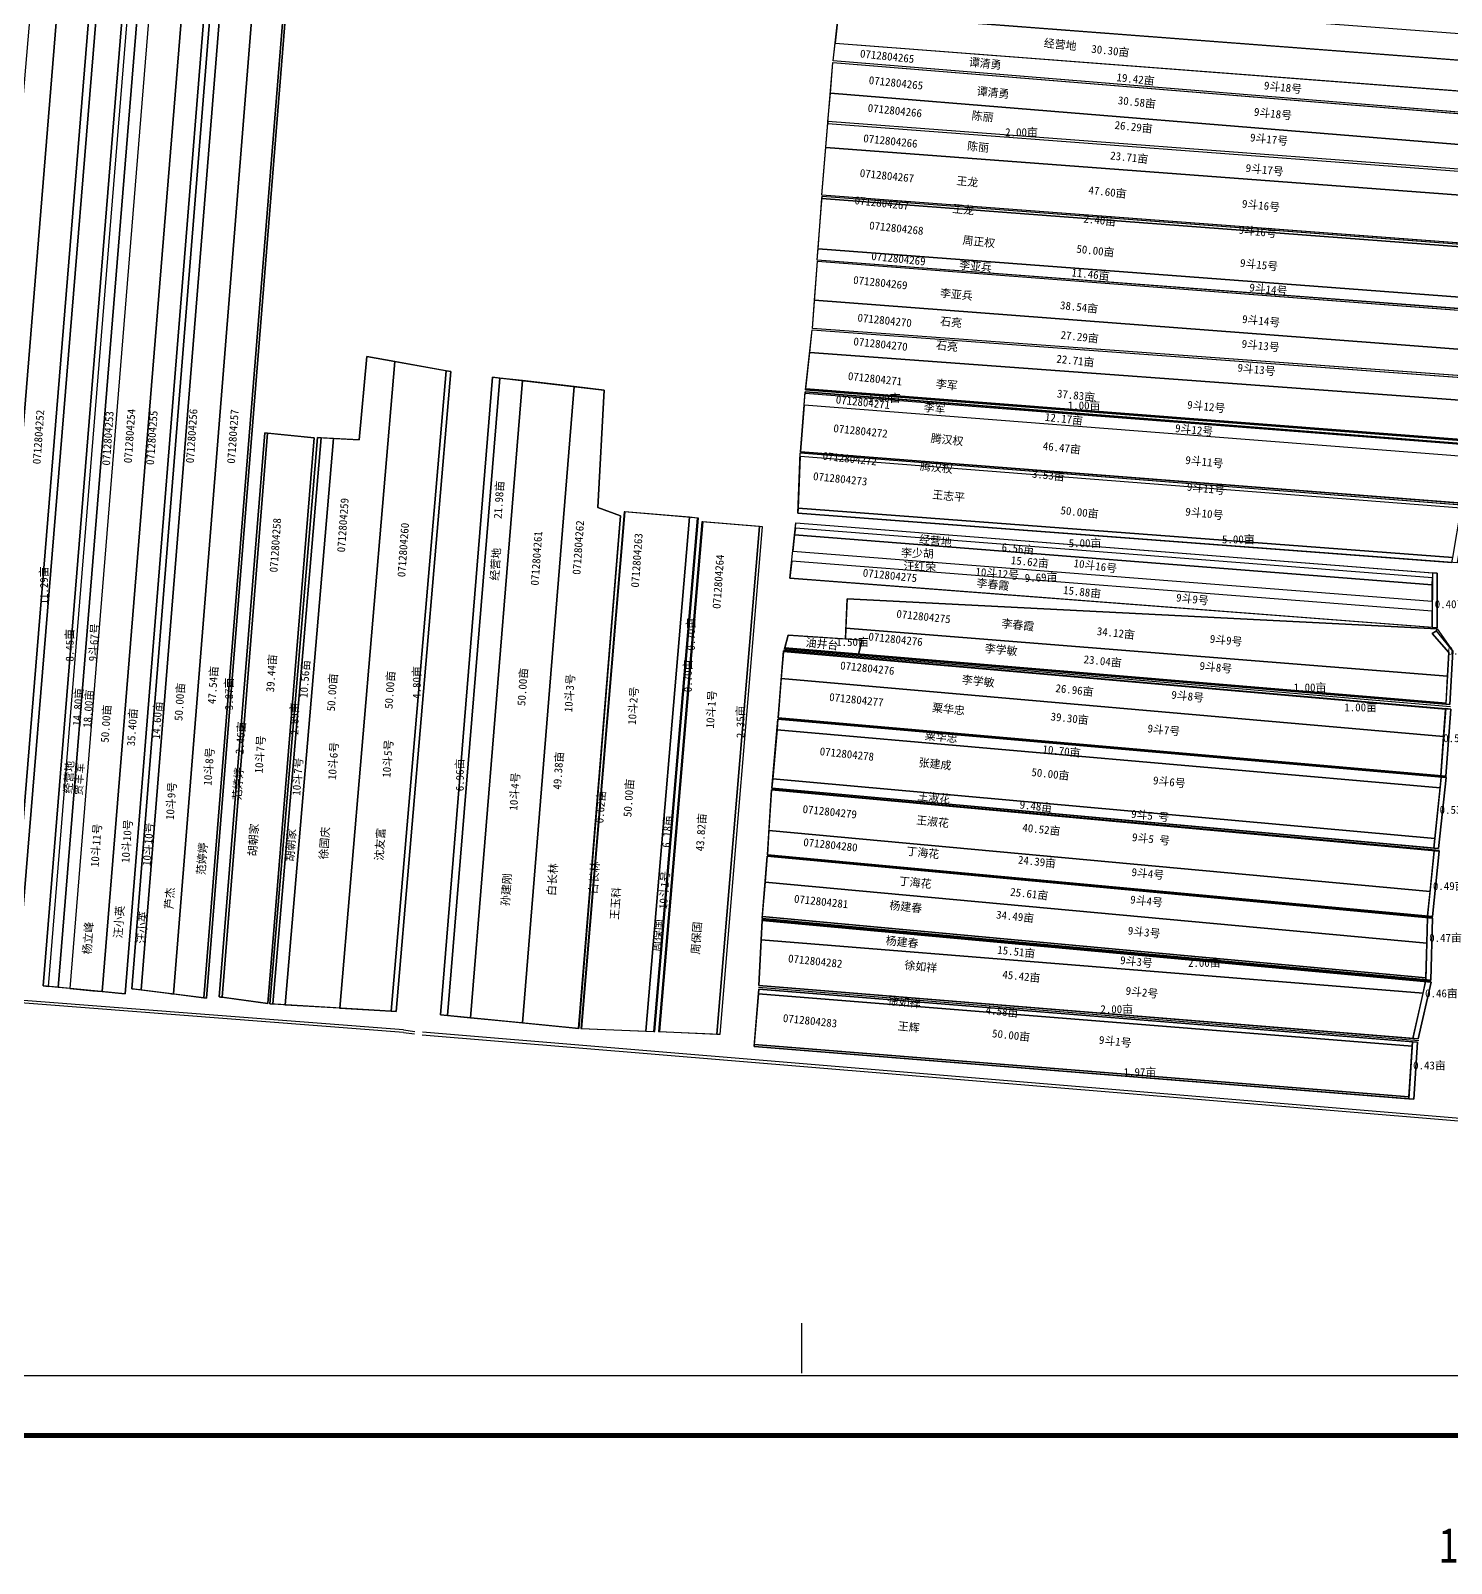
# Model space of a CAD drawing. Extents: x 548008 to 28551814, y 4990738 to 4997387.
# Drawn here: x 549229 to 550650, y 4990793 to 4992325 of the extents above; entities that cross this region are included whole.
import ezdxf
from ezdxf.enums import TextEntityAlignment as Align

# ---------------------------------------------------------------- set-up
doc = ezdxf.new("R2010")
doc.units = 0
doc.header["$LTSCALE"] = 10
for name, color, linetype in [('2019-4-4', 7, 'CONTINUOUS'), ('2021新职工', 3, 'CONTINUOUS'), ('2022年', 3, 'CONTINUOUS'), ('3.23分地', 7, 'CONTINUOUS'), ('TK', 7, 'CONTINUOUS'), ('出水桩', 5, 'CONTINUOUS'), ('地块名称', 6, 'CONTINUOUS'), ('地籍号', 7, 'CONTINUOUS'), ('扣减面积', 3, 'CONTINUOUS'), ('权利人', 10, 'CONTINUOUS'), ('林带', 3, 'CONTINUOUS'), ('油田占地', 4, 'CONTINUOUS'), ('测地框', 1, 'CONTINUOUS'), ('经营地', 5, 'CONTINUOUS'), ('经营地面积', 5, 'CONTINUOUS'), ('路', 4, 'CONTINUOUS'), ('身份地块', 1, 'CONTINUOUS'), ('身份地面积', 1, 'CONTINUOUS')]:
    doc.layers.add(name, color=color, linetype=linetype)
doc.styles.add('宋体', font='')
doc.styles.get('宋体').set_extended_font_data('SimSun')

msp = doc.modelspace()

# ---------------------------------------------------------------- linework, layer by layer
at = {"layer": '2019-4-4', "color": 3, "linetype": 'Continuous', "elevation": 281.7, "flags": 128}
msp.add_lwpolyline([(550012.9, 4992055.9), (550673.8, 4992005.5), (550673.6, 4991979.1), (550010.7, 4992027.5)], close=True, dxfattribs=at)
at = {"layer": '2019-4-4', "color": 3, "linetype": 'Continuous', "flags": 128}
msp.add_lwpolyline([(550673.4, 4991977.5), (550671.5, 4991954.8), (550008, 4992003.5), (550010.5, 4992026.2)], close=True, dxfattribs=at)
at = {"layer": '2021新职工', "color": 1, "linetype": 'Continuous', "flags": 128}
for points in [[(549485, 4992386.5), (549454.2, 4992389.3), (549371.8, 4991362.3), (549402.2, 4991358.4)], [(550667.5, 4991911.2), (550665.9, 4991899.1), (550002.4, 4991950.7), (550003.3, 4991962.9)], [(549465.9, 4991922.8), (549463, 4991923.1), (549417.5, 4991359.3), (549418.7, 4991359.2), (549420.4, 4991359)]]:
    msp.add_lwpolyline(points, close=True, dxfattribs=at)
at = {"layer": '2021新职工', "color": 1, "linetype": 'Continuous', "elevation": 281.6, "flags": 128}
msp.add_lwpolyline([(550008, 4992003.5), (550671.5, 4991954.8), (550668.1, 4991915.9), (550004, 4991967)], close=True, dxfattribs=at)
at = {"layer": '2022年', "color": 4, "linetype": 'Continuous', "flags": 128}
for points in [[(549772.6, 4991969.3), (549720.8, 4991975.3), (549668.8, 4991338.6), (549704, 4991335.1), (549720.8, 4991333.4)], [(549887.7, 4991838.7), (549823.1, 4991844.1), (549779.9, 4991327.9), (549844.1, 4991325.2)]]:
    msp.add_lwpolyline(points, close=True, dxfattribs=at)
at = {"layer": '3.23分地', "color": 1, "linetype": 'Continuous', "flags": 128}
msp.add_lwpolyline([(549992.9, 4991821.1), (549991.1, 4991804.9), (550630.4, 4991754.9), (550630.5, 4991771.2)], close=True, dxfattribs=at)
at = {"layer": 'TK', "linetype": 'Continuous'}
msp.add_line((550000, 4990983.3), (550000, 4991033.3), dxfattribs=at)
at = {"layer": 'TK', "linetype": 'Continuous', "const_width": 5, "flags": 128}
msp.add_lwpolyline([(548084, 4990921), (553324, 4990921), (553324, 4997161), (548084, 4997161)], close=True, dxfattribs=at)
at = {"layer": 'TK', "linetype": 'Continuous', "flags": 128}
msp.add_lwpolyline([(548204, 4990980.9), (553204, 4990980.9), (553204, 4997041), (548204, 4997041)], close=True, dxfattribs=at)
at = {"layer": '出水桩', "color": 2, "linetype": 'Continuous', "flags": 128}
for points in [[(549487.4, 4992386.3), (549485, 4992386.5), (549402.2, 4991358.4), (549404.7, 4991358)], [(550026.2, 4992234.2), (550026.1, 4992232.2), (550687.5, 4992182.5), (550687.6, 4992184.5)], [(550003.4, 4991964.3), (550003.3, 4991962.9), (550667.5, 4991911.2), (550667.5, 4991911.7)], [(550004, 4991967), (550003.9, 4991966), (550668, 4991914.9), (550668.1, 4991915.9)], [(549519.5, 4991918.2), (549515.9, 4991918.4), (549468.1, 4991352.6), (549471.2, 4991352.4)], [(549896.6, 4991838), (549895.7, 4991838), (549852.1, 4991324.9), (549853, 4991324.8)], [(549901.1, 4991834.2), (549900.1, 4991834.3), (549856.7, 4991324.9), (549857.6, 4991324.9)], [(549960.8, 4991829.3), (549957.7, 4991829.6), (549915.2, 4991322.2), (549918.3, 4991322)], [(549983.1, 4991708.2), (549982.8, 4991707.2), (550644.1, 4991652), (550644.2, 4991653)], [(549960.5, 4991439.7), (549960.4, 4991437.7), (550624, 4991376.5), (550624, 4991378.5)], [(549952.5, 4991311.7), (549952.3, 4991309.7), (550606.9, 4991257.5), (550607.1, 4991259.5)]]:
    msp.add_lwpolyline(points, close=True, dxfattribs=at)
at = {"layer": '出水桩', "color": 2, "linetype": 'Continuous', "elevation": 281.7, "flags": 128}
msp.add_lwpolyline([(549981.8, 4991705.3), (550643.9, 4991647.6), (550643.8, 4991646.7), (549981.7, 4991704.4)], close=True, dxfattribs=at)
at = {"layer": '出水桩', "color": 2, "linetype": 'Continuous', "flags": 128}
for points in [[(549981.9, 4991706.3), (550648.8, 4991649.5)], [(550644.8, 4991579.1), (549976.3, 4991637.6)], [(549969.7, 4991567), (550637.7, 4991506.1)], [(550631.1, 4991438.9), (549965.5, 4991500.7)], [(549959.8, 4991436.9), (550629.4, 4991375)], [(549956.9, 4991369), (550616.9, 4991315.7)]]:
    msp.add_lwpolyline(points, dxfattribs=at)
at = {"layer": '林带', "color": 3, "linetype": 'Continuous', "flags": 128}
for points in [[(549299.5, 4992399.9), (549292.2, 4992400.5), (549207.7, 4991367.4), (549215, 4991366.8)], [(549330.3, 4992392.5), (549324.7, 4992392.5), (549241.5, 4991370.4), (549246.9, 4991369.8)], [(549649.2, 4991984.3), (549644.3, 4991985.2), (549589.6, 4991345), (549594.5, 4991344.7)], [(549698, 4991977.9), (549690.7, 4991978.7), (549638.7, 4991341.6), (549645.9, 4991340.9)], [(550651, 4991798.6), (549996.3, 4991848), (549996.1, 4991842.9), (550650.1, 4991793.6)], [(550630.6, 4991783.3), (550630.6, 4991778.1), (549993.6, 4991827.9), (549994.2, 4991833.1)]]:
    msp.add_lwpolyline(points, close=True, dxfattribs=at)
at = {"layer": '油田占地', "color": 4, "linetype": 'Continuous', "flags": 128}
msp.add_lwpolyline([(550060.3, 4991715.9), (549986.5, 4991721), (549983.1, 4991708.2), (550056.6, 4991702.1)], close=True, dxfattribs=at)
at = {"layer": '测地框', "color": 0, "linetype": 'Continuous', "flags": 128}
for points, elevation in [([(550715.3, 4992317.5), (549348.6, 4992420.6)], 283.2), ([(549601.7, 4991323.8), (548569.4, 4991403.7)], 282), ([(549601.8, 4991326.3), (548569.5, 4991406.2)], 282.4), ([(549601.7, 4991323.8), (549612.8, 4991322.3)], 282), ([(549601.8, 4991326.3), (549613, 4991324.8)], 282.4), ([(549620.6, 4991321.6), (551331.5, 4991179.6)], 282.2), ([(549620.8, 4991324.3), (551331.7, 4991182.2)], 282.4), ([(549952.5, 4991311.7), (550607.1, 4991259.5)], 282.1)]:
    msp.add_lwpolyline(points, dxfattribs=dict(at, elevation=elevation))
for points, elevation in [([(549215, 4991366.8), (549145.5, 4991372.5), (549234, 4992405.8), (549299.5, 4992399.9)], 281.3), ([(549323.5, 4991362.5), (549241.5, 4991370.4), (549324.7, 4992392.5), (549406.6, 4992392.1)], 281.6), ([(549404.7, 4991358), (549330.3, 4991367.6), (549412.5, 4992393), (549487.4, 4992386.3)], 281.5), ([(550031.5, 4992295), (550036.8, 4992342.8), (550700.5, 4992292.2), (550697.7, 4992240.2)], 281.7), ([(550020.2, 4992160.8), (550031.1, 4992293.3), (550697.5, 4992238.9), (550686.3, 4992110.7)], 281.8), ([(550015.4, 4992095.6), (550020.4, 4992159.7), (550686.2, 4992109.6), (550679.3, 4992045.6)], 281.7), ([(550010.7, 4992027.5), (550015.8, 4992094.7), (550679.1, 4992044), (550678.7, 4991978.7)], 281.7), ([(550003.9, 4991966), (550010.5, 4992026.2), (550678.3, 4991977.1), (550672.9, 4991914.5)], 281.6), ([(549594.5, 4991344.7), (549468.1, 4991352.6), (549515.9, 4991918.4), (549557.6, 4991916.1), (549565.2, 4991999.5), (549649.2, 4991984.3)], 281.7), ([(549690.7, 4991978.7), (549802.5, 4991965.8), (549796, 4991848.5), (549818.9, 4991840.2), (549777.1, 4991327.8), (549638.7, 4991341.6)], 281.4), ([(549998.7, 4991904.2), (550003.4, 4991964.3), (550672.6, 4991911.3), (550664.9, 4991852.4)], 281.7), ([(549466, 4991352.8), (549417.5, 4991359.3), (549463, 4991923.1), (549512.6, 4991918.3)], 281.6), ([(549996.1, 4991842.9), (549998.5, 4991903), (550664.8, 4991850.9), (550655.2, 4991793.2)], 281.6), ([(549779.1, 4991327.9), (549853, 4991324.8), (549896.6, 4991838), (549822.3, 4991844.1)], 281.8), ([(549856.7, 4991324.9), (549918.3, 4991322), (549960.8, 4991829.3), (549900.1, 4991834.3)], 281.7), ([(549988.2, 4991778), (549994.2, 4991833.1), (550635.5, 4991782.9), (550635.2, 4991728.4)], 281.7), ([(549982.8, 4991707.2), (549986.5, 4991721), (550043.7, 4991717.1), (550045.3, 4991757.3), (550635.4, 4991727.2), (550650.9, 4991704.8), (550648.1, 4991651.7)], 281.7), ([(549976.4, 4991638.2), (549981.8, 4991705.3), (550648.9, 4991647.1), (550644, 4991580)], 281.7), ([(549970.2, 4991567.9), (549976.2, 4991637.1), (550644.5, 4991578.5), (550636.8, 4991507.7)], 281.8), ([(549965.8, 4991501.4), (549969.7, 4991566.2), (550637.4, 4991504.9), (550630.7, 4991439.8)], 281.9), ([(549960.4, 4991437.7), (549965.3, 4991500), (550630.6, 4991438.2), (550629, 4991376)], 281.9), ([(549957.2, 4991370.7), (549960.3, 4991435.9), (550629.2, 4991374.1), (550616.4, 4991317.5)], 281.8), ([(549952.3, 4991309.7), (549957, 4991367.1), (550615.8, 4991314.2), (550611.9, 4991257.1)], 282.1)]:
    msp.add_lwpolyline(points, close=True, dxfattribs=dict(at, elevation=elevation))
msp.add_lwpolyline([(550615.8, 4991314.2), (550610.8, 4991314.6), (550606.9, 4991257.5), (550611.9, 4991257.1)], close=True, dxfattribs=at)
at = {"layer": '经营地', "color": 5, "linetype": 'Continuous', "flags": 128}
for points in [[(549330.3, 4992392.5), (549339.9, 4992392.5), (549256.5, 4991368.9), (549246.9, 4991369.8)], [(549720.8, 4991975.3), (549698, 4991977.9), (549645.9, 4991340.9), (549668.8, 4991338.6)], [(549993.6, 4991827.9), (549992.9, 4991821.1), (550630.5, 4991771.2), (550630.6, 4991778.1)]]:
    msp.add_lwpolyline(points, close=True, dxfattribs=at)
at = {"layer": '路', "color": 4, "linetype": 'Continuous', "flags": 128}
for points in [[(550635.5, 4991782.9), (550630.6, 4991783.3), (550630.3, 4991728.8), (550635.2, 4991728.4)], [(550650.9, 4991704.8), (550634.8, 4991725.2), (550630.4, 4991722.6), (550646.9, 4991703.6), (550644.1, 4991652), (550648.1, 4991651.7)], [(550648.9, 4991647.1), (550643.9, 4991647.6), (550642.6, 4991630.7), (550638.9, 4991580.4), (550644, 4991580)], [(550644.5, 4991578.5), (550639.5, 4991579), (550631.9, 4991508.1), (550636.8, 4991507.7)], [(550637.4, 4991504.9), (550632.4, 4991505.3), (550625.7, 4991440.3), (550630.7, 4991439.8)], [(550630.6, 4991438.2), (550625.6, 4991438.7), (550624, 4991376.5), (550629, 4991376)], [(550629.2, 4991374.1), (550623.8, 4991374.6), (550611.1, 4991317.9), (550616.4, 4991317.5)], [(550615.8, 4991314.2), (550610.8, 4991314.6), (550607.1, 4991259.5), (550606.9, 4991257.5), (550611.9, 4991257.1)]]:
    msp.add_lwpolyline(points, close=True, dxfattribs=at)
at = {"layer": '身份地块', "color": 1, "linetype": 'Continuous', "flags": 128}
for points in [[(549260.2, 4992403.4), (549175.7, 4991370), (549145.5, 4991372.5), (549234, 4992405.8)], [(549292.2, 4992400.5), (549260.2, 4992403.4), (549175.7, 4991370), (549207.7, 4991367.4)], [(549292.2, 4992400.5), (549207.7, 4991367.4), (549175.7, 4991370), (549260.2, 4992403.4)], [(549422, 4992392.2), (549412.5, 4992393), (549330.3, 4991367.6), (549334.2, 4991367.1), (549339.6, 4991366.4)], [(549268.1, 4991367.8), (549256.5, 4991368.9), (549339.9, 4992392.5), (549351.6, 4992392.4)], [(549384.1, 4992392.2), (549351.6, 4992392.4), (549268.1, 4991367.8), (549291, 4991365.6), (549300.4, 4991364.7)], [(549406.6, 4992392.1), (549384.1, 4992392.2), (549300.4, 4991364.7), (549323.5, 4991362.5)], [(549454.2, 4992389.3), (549422, 4992392.2), (549339.6, 4991366.4), (549366.3, 4991363), (549369.9, 4991362.5), (549371.8, 4991362.3)], [(550026.1, 4992232.2), (550687.5, 4992182.5), (550685.4, 4992158.8), (550024.1, 4992208.5)], [(550024.1, 4992208.5), (550685.4, 4992158.8), (550681.2, 4992111.1), (550020.2, 4992160.8)], [(549593.2, 4991994.4), (549565.2, 4991999.5), (549557.6, 4991916.1), (549531.9, 4991917.5), (549483.6, 4991351.6), (549537.3, 4991348.3), (549538, 4991348.2)], [(549644.3, 4991985.2), (549593.2, 4991994.4), (549538, 4991348.2), (549589.6, 4991345)], [(549644.3, 4991985.2), (549593.2, 4991994.4), (549538, 4991348.2), (549589.6, 4991345)], [(549818.6, 4991840.3), (549796, 4991848.5), (549802.5, 4991965.8), (549772.6, 4991969.3), (549720.8, 4991333.4), (549764, 4991329.1), (549770.8, 4991328.5), (549776.8, 4991327.9)], [(550659.8, 4991852.8), (550665.9, 4991899.1), (550002.4, 4991950.7), (549998.7, 4991904.2)], [(549512.6, 4991918.3), (549465.9, 4991922.8), (549420.4, 4991359), (549466, 4991352.8)], [(549531.9, 4991917.5), (549519.5, 4991918.2), (549471.2, 4991352.4), (549481.9, 4991351.7), (549483.6, 4991351.6)], [(550659.8, 4991851.3), (550659.2, 4991847.8), (549998.4, 4991899.4), (549998.5, 4991903)], [(549998.4, 4991899.4), (549996.3, 4991848), (550651, 4991798.6), (550659.2, 4991847.8)], [(549823.1, 4991844.1), (549822.3, 4991844.1), (549779.1, 4991327.9), (549779.9, 4991327.9)], [(549895.7, 4991838), (549887.7, 4991838.7), (549844.1, 4991325.2), (549852.1, 4991324.9)], [(549957.7, 4991829.6), (549901.1, 4991834.2), (549857.6, 4991324.9), (549915.2, 4991322.2)], [(549957.7, 4991829.6), (549901.1, 4991834.2), (549857.6, 4991324.9), (549915.2, 4991322.2)], [(549990, 4991794.9), (549988.2, 4991778), (550630.3, 4991728.8), (550630.4, 4991744.8)], [(550645.6, 4991679.9), (550646.9, 4991703.6), (550630.4, 4991722.6), (550634.8, 4991725.2), (550635.4, 4991727.2), (550045.3, 4991757.3), (550044.2, 4991727.9)], [(550645.6, 4991679.9), (550044.2, 4991727.9), (550043.7, 4991717.1), (550060.3, 4991715.9), (550056.6, 4991702.1), (550644.2, 4991653)], [(550641.8, 4991619.7), (550643.8, 4991646.7), (549981.7, 4991704.4), (549979.5, 4991677.5)], [(550638.9, 4991580.4), (550641.8, 4991619.7), (549979.5, 4991677.5), (549976.4, 4991638.2)], [(550638.4, 4991568.3), (550639.5, 4991579), (549976.2, 4991637.1), (549975.3, 4991626.4)], [(550632.9, 4991517.6), (550638.4, 4991568.3), (549975.3, 4991626.4), (549971, 4991577.4)], [(550628.2, 4991464.6), (550632.4, 4991505.3), (549969.7, 4991566.2), (549967.2, 4991525.8)], [(550631.9, 4991508.1), (550632.9, 4991517.6), (549971, 4991577.4), (549970.2, 4991568.5), (549970.2, 4991567.9)], [(550625.7, 4991440.3), (550628.2, 4991464.6), (549967.2, 4991525.8), (549965.8, 4991501.4)], [(550624.9, 4991413.1), (550625.6, 4991438.7), (549965.3, 4991500), (549963.3, 4991474.2)], [(550624, 4991378.5), (550624.9, 4991413.1), (549963.3, 4991474.2), (549960.5, 4991439.7)], [(550621.3, 4991363.1), (550623.8, 4991374.6), (549960.3, 4991435.9), (549959.4, 4991416.5)], [(550611.1, 4991317.9), (550621.3, 4991363.1), (549959.4, 4991416.5), (549957.2, 4991370.7)], [(550610.5, 4991310), (550610.8, 4991314.6), (549957, 4991367.1), (549956.6, 4991362.5)], [(549956.6, 4991362.5), (549952.5, 4991311.7), (550607.1, 4991259.5), (550610.5, 4991310)], [(550607.1, 4991259.5), (550610.5, 4991310), (549956.6, 4991362.5), (549952.5, 4991311.7)]]:
    msp.add_lwpolyline(points, close=True, dxfattribs=at)
for points, elevation in [([(550036.8, 4992342.8), (550033.4, 4992312.5), (550693.4, 4992262.2), (550695.7, 4992292.6)], 281.7), ([(550033.4, 4992312.5), (550694, 4992262.1), (550692.9, 4992240.6), (550031.5, 4992295)], 281.7), ([(550031.1, 4992293.3), (550692.4, 4992239.3), (550689.8, 4992208.7), (550028.6, 4992262.7)], 281.8), ([(550028.6, 4992262.7), (550689.8, 4992208.7), (550687.6, 4992184.5), (550026.2, 4992234.2)], 281.8), ([(550020.2, 4992157.3), (550681, 4992107.5), (550675.6, 4992057.5), (550016.3, 4992107.1)], 281.7), ([(550020.4, 4992159.7), (550681.3, 4992109.9), (550681, 4992107.5), (550020.2, 4992157.3)], 281.7), ([(550016.3, 4992107.1), (550675.6, 4992057.5), (550674.4, 4992045.9), (550015.4, 4992095.6)], 281.7), ([(550015.8, 4992094.7), (550674, 4992044.4), (550673.8, 4992005.5), (550012.9, 4992055.9)], 281.7)]:
    msp.add_lwpolyline(points, close=True, dxfattribs=dict(at, elevation=elevation))
for points in [[(550634.8, 4991725.2), (550635.4, 4991727.2)], [(550644.2, 4991653), (550056.6, 4991702.1)]]:
    msp.add_lwpolyline(points, dxfattribs=at)

# ---------------------------------------------------------------- texts
at = {"layer": '2019-4-4', "color": 3, "linetype": 'Continuous', "style": '宋体'}
for s, p in [('石亮', (550149.4, 4992034.1, -281.7)), ('石亮', (550145.3, 4992010.2)), ('9斗13号', (550458.9, 4992010.6, -281.7)), ('9斗13号', (550454.8, 4991986.7))]:
    msp.add_text(s, height=8, rotation=354, dxfattribs=at).set_placement(p, align=Align.MIDDLE)
for s, p in [('27.29亩', (550258.5, 4992017.2, -281.7)), ('22.71亩', (550254.3, 4991993.3))]:
    msp.add_text(s, height=8, rotation=354, dxfattribs=at).set_placement(p)
at = {"layer": '2021新职工', "color": 1, "linetype": 'Continuous', "style": '宋体'}
for s, rotation, p in [('李军', 354, (550145, 4991971.5, -281.6)), ('李军', 354, (550132.9, 4991948.1)), ('范婷婷', 86, (549436.1, 4991572.3)), ('范婷婷', 86, (549400.1, 4991497.5))]:
    msp.add_text(s, height=8, rotation=rotation, dxfattribs=at).set_placement(p, align=Align.MIDDLE)
for s, rotation, p in [('37.83亩', 354, (550254.9, 4991958.6, -281.6)), ('12.17亩', 354, (550242.8, 4991935.2)), ('47.54亩', 86, (549413.9, 4991651.8)), ('2.46亩', 86, (549441.7, 4991601.7))]:
    msp.add_text(s, height=8, rotation=rotation, dxfattribs=at).set_placement(p)
at = {"layer": '2022年', "color": 4, "linetype": 'Continuous', "style": '宋体'}
msp.add_text('50.00亩', height=8, rotation=86, dxfattribs=at).set_placement((549829.6, 4991538.9))
for s, p in [('孙建刚', (549704.3, 4991466.5)), ('王玉科', (549813.5, 4991452.8))]:
    msp.add_text(s, height=8, rotation=86, dxfattribs=at).set_placement(p, align=Align.MIDDLE)
at = {"layer": '3.23分地', "color": 1, "linetype": 'Continuous', "style": '宋体'}
msp.add_text('李少胡', height=8, rotation=357.9266, dxfattribs=at).set_placement((550115.7, 4991803.1), align=Align.MIDDLE)
at = {"layer": 'TK', "color": 0, "linetype": 'Continuous', "style": '宋体', "width": 0.8}
msp.add_text('1:10000', height=35, dxfattribs=at).set_placement((550704, 4990811), align=Align.MIDDLE)
at = {"layer": '地块名称', "color": 1, "linetype": 'Continuous', "style": '宋体'}
for s, rotation, p in [('9斗18号', 354, (550481.2, 4992268.7, 281.7)), ('9斗18号', 354, (550471.2, 4992242.4)), ('9斗17号', 354, (550467.3, 4992216.8)), ('9斗17号', 354, (550462.9, 4992186.3)), ('9斗16号', 354, (550459.2, 4992150.6)), ('9斗16号', 354, (550456, 4992124.5)), ('9斗15号', 354, (550457.3, 4992091.4)), ('9斗14号', 354, (550466.6, 4992066.8)), ('9斗14号', 354, (550459.4, 4992035.3)), ('9斗12号', 354, (550404.5, 4991949.7, -281.6)), ('9斗12号', 354, (550392.4, 4991926.3)), ('9斗11号', 354, (550402.6, 4991894.4)), ('9斗11号', 354, (550404.2, 4991867.7)), ('9斗10号', 354, (550402.6, 4991842.8)), ('10斗16号', 352.2111, (550293.6, 4991790.4)), ('10斗12号', 355.3214, (550195.5, 4991782.9)), ('9斗9号', 354, (550390.7, 4991757.2)), ('9斗67号', 86, (549292, 4991713.8)), ('9斗9号', 354, (550424.4, 4991716)), ('9斗8号', 354, (550414.1, 4991689)), ('10斗3号', 86, (549767.5, 4991663)), ('10斗2号', 86, (549831.1, 4991650.4)), ('10斗1号', 86, (549909.2, 4991646.8)), ('9斗8号', 354, (550385.9, 4991660.1)), ('9斗7号', 354, (550362.1, 4991626.4)), ('10斗7号', 86, (549458, 4991601.8)), ('10斗6号', 86, (549531.3, 4991595.3)), ('10斗5号', 86, (549585.7, 4991597.5)), ('10斗8号', 86, (549406.9, 4991589.6)), ('10斗7号', 86, (549495.6, 4991579.6)), ('10斗4号', 86, (549712.6, 4991564.7)), ('10斗9号', 86, (549369.1, 4991555.3)), ('9斗6号', 354, (550367.6, 4991574.5)), ('10斗10号', 86, (549324.9, 4991515.1)), ('9斗5 号', 354, (550348.4, 4991540.7)), ('10斗11号', 86, (549294.2, 4991510.9)), ('10斗10号', 86, (549346.1, 4991512)), ('9斗5 号', 354, (550349.3, 4991517.4)), ('10斗1号', 86, (549862.3, 4991466.2)), ('9斗4号', 354, (550346.1, 4991482.8)), ('9斗4号', 354, (550344.8, 4991455.4)), ('9斗3号', 354, (550342.4, 4991424.3)), ('9斗3号', 354, (550334.7, 4991394.8)), ('9斗2号', 354, (550340.2, 4991364.2)), ('9斗1号', 354, (550313.5, 4991315.1))]:
    msp.add_text(s, height=8, rotation=rotation, dxfattribs=at).set_placement(p, align=Align.MIDDLE)
at = {"layer": '地籍号', "color": 1, "linetype": 'Continuous', "style": '宋体'}
for s, rotation, p in [('0712804265', 354, (550085.4, 4992299.5, -0.1)), ('0712804265', 354, (550094.2, 4992272.9, -281.8)), ('0712804266', 354, (550093.1, 4992245.2, -281.8)), ('0712804266', 354, (550088.7, 4992214.8, -281.8)), ('0712804267', 354, (550085.2, 4992180.1, -281.8)), ('0712804267', 354, (550080, 4992152.8, -0.1)), ('0712804268', 354, (550094.6, 4992127.7, -281.8)), ('0712804269', 354, (550096.7, 4992097.1, -281.8)), ('0712804269', 354, (550078.6, 4992073.2, -281.8)), ('0712804270', 354, (550082.9, 4992035.6, -563.5)), ('0712804270', 354, (550078.8, 4992011.8, -281.8)), ('0712804271', 354, (550073.3, 4991977.2, -563.4)), ('0712804271', 354, (550061.2, 4991953.7, -281.8)), ('0712804252', 86, (549236.8, 4991919)), ('0712804253', 86, (549306.2, 4991917.7)), ('0712804254', 86, (549328, 4991920)), ('0712804255', 86, (549350.2, 4991918.2)), ('0712804256', 86, (549390, 4991920)), ('0712804257', 86, (549431.2, 4991919.5)), ('0712804272', 354, (550058.8, 4991925, -281.8)), ('0712804272', 354, (550048, 4991897.3, -281.8)), ('0712804273', 354, (550038.5, 4991877.1, -281.8)), ('0712804259', 86, (549541.2, 4991830.9)), ('0712804258', 86, (549473.7, 4991810.8)), ('0712804260', 86, (549601.5, 4991806.1)), ('0712804262', 86, (549776.6, 4991808.5)), ('0712804261', 86, (549734.8, 4991797.7)), ('0712804263', 86, (549835.1, 4991795.7)), ('0712804264', 86, (549916.6, 4991774.4)), ('0712804275', 354, (550088.2, 4991780.6, -281.8)), ('0712804275', 354, (550121.8, 4991739.5, -281.8)), ('0712804276', 354, (550093.8, 4991716.8, -281.8)), ('0712804276', 354, (550065.6, 4991687.9, -281.8)), ('0712804277', 354, (550054.6, 4991656.4, -281.8)), ('0712804278', 354, (550045.1, 4991602.1, -281.8)), ('0712804279', 354, (550028, 4991544.4, -281.8)), ('0712804280', 354, (550028.7, 4991511.3, -281.8)), ('0712804281', 354, (550019.4, 4991454.7, -281.8)), ('0712804282', 354, (550013.5, 4991395.1, -281.8)), ('0712804283', 354, (550008.3, 4991335.5, -281.8))]:
    msp.add_text(s, height=8, rotation=rotation, dxfattribs=at).set_placement(p, align=Align.MIDDLE)
at = {"layer": '扣减面积', "color": 3, "linetype": 'Continuous', "style": '宋体'}
for s, p in [('2.00亩', (550203.4, 4992219.6)), ('1.00亩', (550066.1, 4991954)), ('1.00亩', (550266, 4991946.5)), ('5.00亩', (550266.9, 4991808.9)), ('5.00亩', (550420.2, 4991812.7)), ('0.40亩', (550632.9, 4991747.9)), ('1.50亩', (550034.4, 4991710.1)), ('0.48亩', (550645.8, 4991701.5)), ('1.00亩', (550491.9, 4991664.7, 281.7)), ('1.00亩', (550542.5, 4991644.8)), ('0.51亩', (550641.4, 4991614)), ('0.53亩', (550637.8, 4991542.4)), ('0.49亩', (550631.1, 4991466.2)), ('0.47亩', (550627.4, 4991414.4)), ('2.00亩', (550386.2, 4991389.4, 281.9)), ('0.46亩', (550623.3, 4991358.9)), ('2.00亩', (550298.6, 4991343.1, 281.8)), ('0.43亩', (550611.3, 4991286.9)), ('1.97亩', (550321.8, 4991280.2))]:
    msp.add_text(s, height=8, dxfattribs=at).set_placement(p)
for s, p in [('11.29亩', (549246.3, 4991751.6)), ('0.70亩', (549893.2, 4991705.5)), ('8.45亩', (549272, 4991694.5, -281.6)), ('4.80亩', (549619, 4991657.3)), ('0.70亩', (549890.1, 4991663.9, -281.7)), ('3.87亩', (549431.3, 4991645.9)), ('2.89亩', (549496.8, 4991621.1)), ('2.35亩', (549942.7, 4991618)), ('6.96亩', (549662.1, 4991564.9, 281.4))]:
    msp.add_text(s, height=8, rotation=90, dxfattribs=at).set_placement(p)
at = {"layer": '权利人', "color": 1, "linetype": 'Continuous', "style": '宋体'}
for s, rotation, p in [('谭清勇', 354, (550183.5, 4992292.6, 281.7)), ('谭清勇', 354, (550191.4, 4992263.5)), ('陈丽', 354, (550180.9, 4992239.7)), ('陈丽', 354, (550176.4, 4992209.2)), ('王龙', 354, (550165.7, 4992174.5)), ('王龙', 354, (550161.6, 4992146.6, 281.7)), ('周正权', 354, (550177.1, 4992114.4)), ('李亚兵', 354, (550173.8, 4992089.8)), ('李亚兵', 354, (550154.7, 4992061.7)), ('腾汉权', 354, (550145.4, 4991916.5)), ('腾汉权', 354, (550134.7, 4991888.8)), ('王志平', 354, (550146.9, 4991860.3)), ('汪红荣', 358.7402, (550118, 4991789.8)), ('李春霞', 354, (550191.2, 4991771.9)), ('李春霞', 354, (550216.1, 4991731.4)), ('油井台 ', 354, (550023, 4991712.1)), ('李学敏', 354, (550199.4, 4991706.6)), ('李学敏', 354, (550176.5, 4991675.3)), ('粟华忠', 354, (550146.8, 4991647.3)), ('粟华忠', 354, (550139.5, 4991619.6, 281.8)), ('张建成', 354, (550133.3, 4991592.4)), ('贾丰军', 86, (549277.3, 4991577.2)), ('王淑花', 354, (550132.2, 4991558.9)), ('王淑花', 354, (550130.9, 4991534.8)), ('胡朝家', 86, (549451.4, 4991516.3)), ('胡朝家', 86, (549488.7, 4991511.1)), ('徐国庆', 86, (549522.5, 4991513.1)), ('沈友富', 86, (549578, 4991511.9)), ('丁海花', 354, (550121.2, 4991503.8)), ('白长林', 86, (549750.5, 4991476.7)), ('白长林', 86, (549792.2, 4991478.5)), ('丁海花', 354, (550113.4, 4991474)), ('芦杰', 86, (549367.7, 4991458)), ('汪小英', 86, (549317.1, 4991434.4)), ('汪小英', 86, (549340.5, 4991428.7)), ('杨建春', 354, (550104.1, 4991449.7)), ('杨立峰', 86, (549286.1, 4991418.2)), ('周保国', 86, (549856.4, 4991420.7)), ('周保国', 86, (549894.5, 4991418.2)), ('杨建春', 354, (550100.4, 4991414.5)), ('徐如祥', 354, (550119.1, 4991390)), ('徐如祥', 354, (550102.5, 4991354.5)), ('王辉', 354, (550107, 4991329.5))]:
    msp.add_text(s, height=8, rotation=rotation, dxfattribs=at).set_placement(p, align=Align.MIDDLE)
at = {"layer": '经营地', "color": 5, "linetype": 'Continuous', "style": '宋体'}
msp.add_text('经营地', height=8, rotation=354, dxfattribs=at).set_placement((550258.4, 4992311.5), align=Align.MIDDLE)
msp.add_text('经营地', height=8, rotation=354, dxfattribs=at).set_placement((550117, 4991813))
at = {"layer": '经营地面积', "color": 5, "linetype": 'Continuous', "style": '宋体'}
for s, rotation, p in [('30.30亩', 354, (550289.2, 4992303.1)), ('6.56亩', 354, (550199.6, 4991805.2)), ('14.80亩', 86, (549278.9, 4991629.9))]:
    msp.add_text(s, height=8, rotation=rotation, dxfattribs=at).set_placement(p)
for s, p in [('21.98亩', (549696.9, 4991856.3)), ('经营地', (549693.6, 4991791.9)), ('经营地', (549266.9, 4991579))]:
    msp.add_text(s, height=8, rotation=86, dxfattribs=at).set_placement(p, align=Align.MIDDLE)
at = {"layer": '身份地面积', "color": 1, "linetype": 'Continuous', "style": '宋体'}
for s, rotation, p in [('19.42亩', 354, (550314.4, 4992274.7, 281.7)), ('30.58亩', 354, (550315.7, 4992251.7)), ('26.29亩', 354, (550312.5, 4992227)), ('23.71亩', 354, (550308.1, 4992196.5)), ('47.60亩', 354, (550286.4, 4992161.9)), ('2.40亩', 354, (550281.4, 4992133.4, 281.7)), ('50.00亩', 354, (550274.3, 4992103.2, -281.8)), ('11.46亩', 354, (550269.4, 4992079.6)), ('38.54亩', 354, (550257.9, 4992046.9)), ('46.47亩', 354, (550240.7, 4991906.2)), ('3.53亩', 354, (550230, 4991878.5)), ('50.00亩', 354, (550258.4, 4991841.9)), ('15.62亩', 354.7446, (550208.8, 4991792)), ('9.69亩', 1.8904, (550223.1, 4991774.1)), ('15.88亩', 354, (550261, 4991762.2)), ('34.12亩', 354, (550294.7, 4991721.1)), ('39.44亩', 86, (549472.3, 4991663.6)), ('10.56亩', 86, (549505.8, 4991658)), ('50.00亩', 86, (549723.5, 4991650)), ('23.04亩', 354, (550281.5, 4991693)), ('50.00亩', 86, (549380.6, 4991635)), ('50.00亩', 86, (549533.1, 4991644.5)), ('50.00亩', 86, (549590.8, 4991647)), ('18.00亩', 86, (549289.3, 4991628.1)), ('26.96亩', 354, (550253.4, 4991664.1)), ('50.00亩', 86, (549306.9, 4991613.2)), ('35.40亩', 86, (549333.1, 4991609.6)), ('14.60亩', 86, (549358.1, 4991616.7)), ('39.30亩', 354, (550248.5, 4991635.8)), ('49.38亩', 86, (549759.2, 4991566.3)), ('10.70亩', 354, (550240.4, 4991603.2)), ('50.00亩', 354, (550229.3, 4991580.2)), ('0.62亩', 86, (549801.6, 4991532.7)), ('9.48亩', 354, (550217.5, 4991547.7)), ('6.18亩', 86, (549868.2, 4991508.2)), ('43.82亩', 86, (549901.9, 4991504.7)), ('40.52亩', 354, (550220.3, 4991524.8)), ('24.39亩', 354, (550215.9, 4991492.6)), ('25.61亩', 354, (550208.1, 4991460.5)), ('34.49亩', 354, (550194, 4991437.8)), ('15.51亩', 354, (550195.2, 4991402.6)), ('45.42亩', 354, (550200.3, 4991378)), ('4.58亩', 354, (550183.7, 4991342.5)), ('50.00亩', 354, (550190, 4991319.1))]:
    msp.add_text(s, height=8, rotation=rotation, dxfattribs=at).set_placement(p)

doc.saveas('drawing.dxf')
